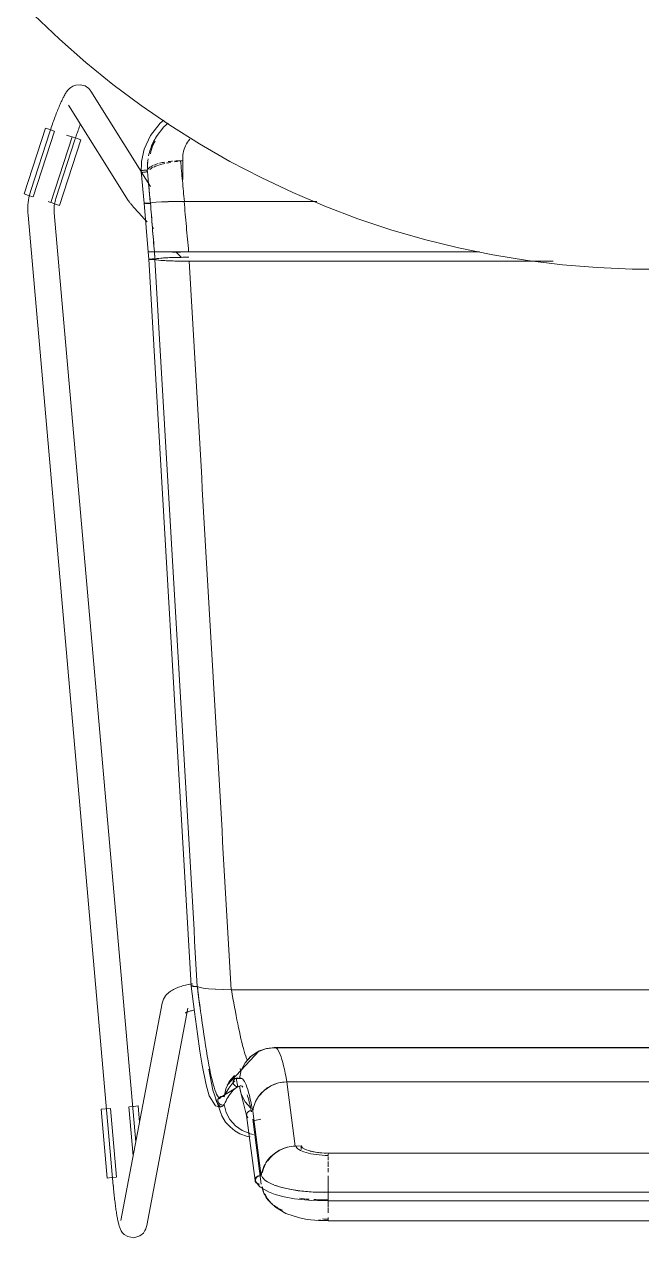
# Model space of a CAD drawing. Header units: millimetres. Extents: x 79795 to 317870, y -36033 to 97293.
# Drawn here: x 159530 to 159812, y 16590 to 17144 of the extents above; entities that cross this region are included whole.
import ezdxf

# ---------------------------------------------------------------- set-up
doc = ezdxf.new("R2010")
doc.units = ezdxf.units.MM
doc.header["$MEASUREMENT"] = 0
doc.layers.add('I-FURN', color=8, linetype='CONTINUOUS', lineweight=9)

msp = doc.modelspace()

# ---------------------------------------------------------------- linework, layer by layer
at = {"layer": 'I-FURN'}
for p, q in [((159534.98, 17148.27), (159546.56, 17137.23)), ((159546.56, 17137.23), (159558.57, 17126.66)), ((159558.57, 17126.66), (159570.99, 17116.58)), ((159549.95, 17113.42), (159549.68, 17113.03)), ((159550.27, 17113.82), (159549.95, 17113.42)), ((159550.64, 17114.24), (159550.27, 17113.82)), ((159551.1, 17114.71), (159550.64, 17114.24)), ((159551.73, 17115.23), (159551.1, 17114.71)), ((159552.64, 17115.8), (159551.73, 17115.23)), ((159554.02, 17116.32), (159552.64, 17115.8)), ((159556, 17116.49), (159554.02, 17116.32)), ((159558.22, 17115.9), (159556, 17116.49)), ((159559.96, 17114.68), (159558.22, 17115.9)), ((159559.96, 17114.68), (159560.85, 17113.56)), ((159583.88, 17076.79), (159560.85, 17113.56)), ((159570.99, 17116.58), (159583.81, 17107)), ((159547.09, 17108.11), (159546.85, 17107.57)), ((159547.33, 17108.64), (159547.09, 17108.11)), ((159547.56, 17109.15), (159547.33, 17108.64)), ((159547.79, 17109.64), (159547.56, 17109.15)), ((159548.03, 17110.11), (159547.79, 17109.64)), ((159548.25, 17110.57), (159548.03, 17110.11)), ((159548.48, 17111.01), (159548.25, 17110.57)), ((159548.71, 17111.44), (159548.48, 17111.01)), ((159548.94, 17111.85), (159548.71, 17111.44)), ((159549.18, 17112.25), (159548.94, 17111.85)), ((159549.42, 17112.64), (159549.18, 17112.25)), ((159549.68, 17113.03), (159549.42, 17112.64)), ((159544.85, 17102.64), (159544.6, 17101.96)), ((159545.11, 17103.3), (159544.85, 17102.64)), ((159545.36, 17103.96), (159545.11, 17103.3)), ((159545.61, 17104.6), (159545.36, 17103.96)), ((159545.86, 17105.22), (159545.61, 17104.6)), ((159546.11, 17105.83), (159545.86, 17105.22)), ((159546.36, 17106.43), (159546.11, 17105.83)), ((159546.61, 17107.01), (159546.36, 17106.43)), ((159546.85, 17107.57), (159546.61, 17107.01)), ((159550.68, 17107.19), (159577.99, 17063.6)), ((159583.81, 17107), (159597, 17097.95)), ((159530.48, 17066.58), (159540.17, 17096.59)), ((159540.17, 17096.59), (159542.12, 17095.96)), ((159542.83, 17096.97), (159542.58, 17096.23)), ((159543.08, 17097.7), (159542.83, 17096.97)), ((159543.33, 17098.43), (159543.08, 17097.7)), ((159543.58, 17099.15), (159543.33, 17098.43)), ((159543.84, 17099.86), (159543.58, 17099.15)), ((159544.09, 17100.57), (159543.84, 17099.86)), ((159544.34, 17101.27), (159544.09, 17100.57)), ((159544.6, 17101.96), (159544.34, 17101.27)), ((159555.58, 17097.04), (159555.34, 17096.4)), ((159555.81, 17097.68), (159555.58, 17097.04)), ((159556.04, 17098.3), (159555.81, 17097.68)), ((159592.47, 17098.89), (159588.14, 17093.36)), ((159594.21, 17097.22), (159590.71, 17092.65)), ((159594.22, 17100.28), (159592.47, 17098.89)), ((159596.24, 17098.92), (159594.21, 17097.22)), ((159597, 17097.95), (159610.54, 17089.43)), ((159542.19, 17095.03), (159533.48, 17068.22)), ((159534.52, 17065.28), (159544.21, 17095.28)), ((159542.12, 17095.96), (159544.09, 17095.32)), ((159542.34, 17095.49), (159542.19, 17095.03)), ((159542.58, 17096.23), (159542.34, 17095.49)), ((159552.28, 17092.68), (159542.59, 17062.67)), ((159544.89, 17064.51), (159553.6, 17091.32)), ((159546.63, 17061.37), (159556.32, 17091.37)), ((159552.18, 17092.71), (159549.7, 17093.51)), ((159552.4, 17092.64), (159554.37, 17092)), ((159553.71, 17091.65), (159553.6, 17091.32)), ((159553.94, 17092.35), (159553.71, 17091.65)), ((159554.17, 17093.03), (159553.94, 17092.35)), ((159554.4, 17093.72), (159554.17, 17093.03)), ((159554.37, 17092), (159556.32, 17091.37)), ((159554.63, 17094.4), (159554.4, 17093.72)), ((159554.87, 17095.07), (159554.63, 17094.4)), ((159555.1, 17095.74), (159554.87, 17095.07)), ((159555.34, 17096.4), (159555.1, 17095.74)), ((159588.14, 17093.36), (159585.24, 17087.04)), ((159590.71, 17092.65), (159588.8, 17088.96)), ((159585.24, 17087.04), (159584.02, 17081.39)), ((159610.54, 17089.43), (159624.41, 17081.46)), ((159584.02, 17081.39), (159583.93, 17075.93)), ((159601.89, 17081.72), (159602.93, 17081.72)), ((159602.88, 17082.96), (159602.88, 17073.21)), ((159624.41, 17081.46), (159638.59, 17074.05)), ((159585.23, 17062.33), (159583.81, 17076.83)), ((159588.15, 17069.97), (159583.93, 17076.72)), ((159638.59, 17074.05), (159653.06, 17067.21)), ((159532.43, 17065.95), (159530.48, 17066.58)), ((159532.42, 17063.78), (159532.27, 17062.64)), ((159532.62, 17064.9), (159532.42, 17063.78)), ((159534.4, 17065.32), (159532.43, 17065.95)), ((159532.86, 17066.02), (159532.62, 17064.9)), ((159533.15, 17067.12), (159532.86, 17066.02)), ((159533.48, 17068.22), (159533.15, 17067.12)), ((159544.53, 17063.21), (159544.69, 17063.85)), ((159544.69, 17063.85), (159544.88, 17064.49)), ((159544.88, 17064.49), (159544.89, 17064.51)), ((159577.99, 17063.6), (159578.2, 17063.28)), ((159653.06, 17067.21), (159667.78, 17060.96)), ((159532.1, 17060.37), (159532.08, 17059.22)), ((159532.08, 17059.22), (159532.11, 17058.08)), ((159532.16, 17061.51), (159532.1, 17060.37)), ((159532.11, 17058.08), (159532.19, 17056.94)), ((159532.27, 17062.64), (159532.16, 17061.51)), ((159542.49, 17062.7), (159541.33, 17063.08)), ((159544.68, 17062), (159542.71, 17062.63)), ((159544.08, 17059.27), (159544.09, 17059.93)), ((159544.1, 17058.61), (159544.08, 17059.27)), ((159544.09, 17059.93), (159544.12, 17060.59)), ((159544.14, 17057.95), (159544.1, 17058.61)), ((159544.12, 17060.59), (159544.19, 17061.25)), ((159581.43, 16633.6), (159544.15, 17057.95)), ((159544.19, 17061.25), (159544.27, 17061.91)), ((159544.27, 17061.91), (159544.39, 17062.56)), ((159544.39, 17062.56), (159544.53, 17063.21)), ((159546.63, 17061.37), (159544.68, 17062)), ((159578.2, 17063.28), (159578.38, 17063.02)), ((159578.38, 17063.02), (159578.56, 17062.79)), ((159578.56, 17062.79), (159578.73, 17062.57)), ((159578.73, 17062.57), (159578.91, 17062.35)), ((159578.91, 17062.35), (159579.1, 17062.12)), ((159579.1, 17062.12), (159579.3, 17061.88)), ((159579.3, 17061.88), (159579.52, 17061.62)), ((159579.52, 17061.62), (159579.75, 17061.36)), ((159579.75, 17061.36), (159579.99, 17061.08)), ((159579.99, 17061.08), (159580.25, 17060.78)), ((159580.25, 17060.78), (159580.52, 17060.47)), ((159580.52, 17060.47), (159580.81, 17060.15)), ((159580.81, 17060.15), (159581.11, 17059.81)), ((159581.11, 17059.81), (159581.42, 17059.46)), ((159581.42, 17059.46), (159581.75, 17059.1)), ((159581.75, 17059.1), (159582.1, 17058.72)), ((159582.1, 17058.72), (159582.45, 17058.33)), ((159582.45, 17058.33), (159582.82, 17057.93)), ((159582.82, 17057.93), (159583.2, 17057.52)), ((159585.3, 17062.36), (159585.23, 17062.34)), ((159585.23, 17062.33), (159585.3, 17062.31)), ((159585.24, 17062.34), (159585.31, 17062.36)), ((159587.06, 17040.13), (159585.24, 17062.33)), ((159585.3, 17062.31), (159585.24, 17062.33)), ((159585.49, 17062.39), (159585.3, 17062.36)), ((159585.3, 17062.31), (159585.49, 17062.29)), ((159585.49, 17062.29), (159585.3, 17062.31)), ((159585.79, 17062.41), (159585.49, 17062.39)), ((159585.49, 17062.29), (159585.78, 17062.26)), ((159585.78, 17062.26), (159585.49, 17062.29)), ((159585.5, 17062.39), (159585.79, 17062.41)), ((159586.17, 17062.42), (159585.79, 17062.41)), ((159585.79, 17062.41), (159586.18, 17062.42)), ((159586.16, 17062.25), (159586.61, 17062.24)), ((159586.61, 17062.24), (159586.16, 17062.25)), ((159586.62, 17062.43), (159586.17, 17062.42)), ((159586.18, 17062.42), (159586.63, 17062.43)), ((159586.61, 17062.24), (159587.1, 17062.23)), ((159587.11, 17062.23), (159586.61, 17062.24)), ((159587.12, 17062.44), (159586.62, 17062.43)), ((159586.63, 17062.43), (159587.12, 17062.44)), ((159587.1, 17062.23), (159587.6, 17062.23)), ((159587.6, 17062.23), (159587.11, 17062.23)), ((159587.61, 17062.44), (159587.12, 17062.44)), ((159587.12, 17062.44), (159587.62, 17062.44)), ((159587.6, 17062.23), (159588.07, 17062.24)), ((159588.07, 17062.24), (159587.6, 17062.23)), ((159588.08, 17062.43), (159587.61, 17062.44)), ((159587.62, 17062.44), (159588.09, 17062.43)), ((159588.98, 17062.62), (159588.08, 17062.43)), ((159588.09, 17062.43), (159588.97, 17062.62)), ((159588.97, 17062.62), (159590.69, 17062.8)), ((159590.71, 17062.8), (159588.98, 17062.62)), ((159593.19, 17062.95), (159590.71, 17062.8)), ((159590.71, 17062.8), (159593.15, 17062.95)), ((159596.29, 17063.07), (159593.19, 17062.95)), ((159593.19, 17062.95), (159596.22, 17063.06)), ((159596.22, 17063.06), (159596.24, 17063.06)), ((159599.72, 17063.14), (159596.29, 17063.07)), ((159596.29, 17063.07), (159599.73, 17063.14)), ((159603.58, 17063.17), (159599.82, 17063.14)), ((159599.82, 17063.14), (159603.46, 17063.17)), ((159664.14, 17063.17), (159603.58, 17063.17)), ((159603.58, 17063.17), (159664.14, 17063.17)), ((159667.78, 17060.96), (159682.75, 17055.3)), ((159532.19, 17056.94), (159532.19, 17056.9)), ((159532.19, 17056.9), (159571.14, 16613.58)), ((159583.2, 17057.52), (159583.59, 17057.09)), ((159583.59, 17057.09), (159584, 17056.66)), ((159584, 17056.66), (159584.41, 17056.21)), ((159584.41, 17056.21), (159584.83, 17055.76)), ((159584.83, 17055.76), (159585.26, 17055.29)), ((159585.26, 17055.29), (159585.7, 17054.82)), ((159585.7, 17054.82), (159586.15, 17054.35)), ((159586.15, 17054.35), (159586.61, 17053.86)), ((159682.75, 17055.3), (159697.93, 17050.24)), ((159588.97, 17051.38), (159589.45, 17050.87)), ((159697.93, 17050.24), (159713.29, 17045.79)), ((159713.29, 17045.79), (159728.83, 17041.97)), ((159728.83, 17041.97), (159744.5, 17038.76)), ((159587.13, 17040.14), (159587.06, 17040.13)), ((159587.06, 17040.13), (159587.13, 17040.13)), ((159587.07, 17040.13), (159587.13, 17040.14)), ((159587.07, 17040.13), (159587.33, 17036.77)), ((159587.13, 17040.13), (159587.07, 17040.13)), ((159587.13, 17040.14), (159587.32, 17040.14)), ((159587.32, 17040.14), (159587.13, 17040.14)), ((159587.32, 17040.13), (159587.13, 17040.13)), ((159587.13, 17040.13), (159587.32, 17040.13)), ((159587.32, 17040.14), (159587.61, 17040.14)), ((159587.61, 17040.14), (159587.32, 17040.14)), ((159587.62, 17040.13), (159587.32, 17040.13)), ((159587.32, 17040.13), (159587.61, 17040.13)), ((159587.41, 17036.8), (159587.34, 17036.78)), ((159606.62, 16704.87), (159587.34, 17036.77)), ((159587.34, 17036.77), (159587.4, 17036.75)), ((159587.4, 17036.75), (159587.59, 17036.72)), ((159587.59, 17036.83), (159587.41, 17036.8)), ((159587.89, 17036.85), (159587.59, 17036.83)), ((159587.59, 17036.72), (159587.88, 17036.7)), ((159587.61, 17040.14), (159587.99, 17040.14)), ((159587.99, 17040.14), (159587.61, 17040.14)), ((159587.61, 17040.13), (159588, 17040.13)), ((159588, 17040.13), (159587.62, 17040.13)), ((159587.88, 17036.7), (159588.26, 17036.68)), ((159588.27, 17036.87), (159587.89, 17036.85)), ((159587.99, 17040.14), (159588.45, 17040.14)), ((159588.44, 17040.14), (159587.99, 17040.14)), ((159588.45, 17040.13), (159588, 17040.13)), ((159588, 17040.13), (159588.45, 17040.13)), ((159588.26, 17036.68), (159588.72, 17036.67)), ((159588.72, 17036.88), (159588.27, 17036.87)), ((159588.93, 17040.14), (159588.44, 17040.14)), ((159588.45, 17040.14), (159588.94, 17040.14)), ((159588.94, 17040.13), (159588.45, 17040.13)), ((159588.45, 17040.13), (159588.94, 17040.13)), ((159589.21, 17036.89), (159588.72, 17036.88)), ((159588.72, 17036.67), (159589.21, 17036.66)), ((159589.43, 17040.14), (159588.93, 17040.14)), ((159588.94, 17040.14), (159589.43, 17040.14)), ((159589.44, 17040.13), (159588.94, 17040.13)), ((159588.94, 17040.13), (159589.44, 17040.13)), ((159589.71, 17036.88), (159589.21, 17036.89)), ((159589.21, 17036.66), (159589.7, 17036.67)), ((159589.43, 17040.14), (159589.9, 17040.14)), ((159589.9, 17040.14), (159589.43, 17040.14)), ((159589.91, 17040.13), (159589.44, 17040.13)), ((159589.44, 17040.13), (159589.91, 17040.13)), ((159589.7, 17036.67), (159590.17, 17036.68)), ((159590.18, 17036.87), (159589.71, 17036.88)), ((159589.9, 17040.14), (159590.79, 17040.16)), ((159590.79, 17040.16), (159589.9, 17040.14)), ((159590.17, 17036.68), (159591.06, 17036.46)), ((159591.08, 17037.08), (159590.18, 17036.87)), ((159590.79, 17040.16), (159592.53, 17040.17)), ((159592.53, 17040.17), (159590.79, 17040.16)), ((159590.8, 17040.11), (159592.55, 17040.1)), ((159592.56, 17040.1), (159590.81, 17040.11)), ((159591.06, 17036.46), (159592.81, 17036.27)), ((159592.83, 17037.28), (159591.08, 17037.08)), ((159595.04, 17040.18), (159592.53, 17040.17)), ((159592.54, 17040.17), (159595.04, 17040.18)), ((159592.55, 17040.1), (159595.05, 17040.09)), ((159595.06, 17040.09), (159592.56, 17040.1)), ((159592.81, 17036.27), (159595.31, 17036.11)), ((159595.33, 17037.44), (159592.83, 17037.28)), ((159595.04, 17040.18), (159598.17, 17040.19)), ((159598.17, 17040.19), (159595.04, 17040.18)), ((159595.31, 17036.11), (159598.44, 17035.99)), ((159598.45, 17037.56), (159595.33, 17037.44)), ((159598.17, 17040.19), (159601.74, 17040.2)), ((159601.74, 17040.2), (159598.17, 17040.19)), ((159601.74, 17040.07), (159598.18, 17040.08)), ((159598.18, 17040.08), (159601.73, 17040.07)), ((159598.44, 17035.99), (159602.01, 17035.91)), ((159602, 17037.64), (159598.45, 17037.56)), ((159599.73, 17040.19), (159602.3, 17037.52)), ((159601.74, 17040.2), (159605.53, 17040.2)), ((159605.53, 17040.2), (159601.74, 17040.2)), ((159605.68, 17037.67), (159602, 17037.64)), ((159602.01, 17035.91), (159605.79, 17035.88)), ((159605.53, 17040.2), (159738.36, 17040.2)), ((159738.36, 17040.2), (159605.53, 17040.2)), ((159605.79, 17035.88), (159772.06, 17035.88)), ((159772.06, 17035.88), (159605.79, 17035.88)), ((159744.5, 17038.76), (159760.29, 17036.19)), ((159760.29, 17036.19), (159776.18, 17034.25)), ((159776.18, 17034.25), (159792.12, 17032.94)), ((159792.12, 17032.94), (159808.11, 17032.28)), ((159808.11, 17032.28), (159816.74, 17032.19)), ((159598.15, 16703.03), (159598.68, 16703.32)), ((159598.68, 16703.32), (159599.23, 16703.59)), ((159599.23, 16703.59), (159599.79, 16703.85)), ((159599.79, 16703.85), (159600.36, 16704.08)), ((159600.36, 16704.08), (159600.95, 16704.3)), ((159600.95, 16704.3), (159601.54, 16704.51)), ((159601.54, 16704.51), (159602.14, 16704.7)), ((159602.14, 16704.7), (159602.76, 16704.88)), ((159602.76, 16704.88), (159603.39, 16705.06)), ((159603.39, 16705.06), (159604.03, 16705.22)), ((159604.03, 16705.22), (159604.69, 16705.37)), ((159604.69, 16705.37), (159605.36, 16705.51)), ((159605.36, 16705.51), (159606.04, 16705.65)), ((159606.04, 16705.65), (159606.73, 16705.77)), ((159606.62, 16704.87), (159606.69, 16704.92)), ((159606.69, 16704.92), (159606.63, 16704.87)), ((159606.63, 16704.86), (159608.18, 16693.01)), ((159606.73, 16705.77), (159607.43, 16705.89)), ((159607.16, 16705.01), (159606.87, 16704.97)), ((159606.87, 16704.97), (159607.16, 16705.01)), ((159606.89, 16704.76), (159607.19, 16704.72)), ((159607.19, 16704.72), (159606.89, 16704.76)), ((159607.54, 16705.05), (159607.16, 16705.01)), ((159607.16, 16705.01), (159607.54, 16705.05)), ((159607.19, 16704.72), (159607.58, 16704.68)), ((159607.57, 16704.68), (159607.19, 16704.72)), ((159608.03, 16704.66), (159607.57, 16704.68)), ((159607.58, 16704.68), (159608.03, 16704.66)), ((159608.03, 16704.66), (159608.52, 16704.65)), ((159608.52, 16704.65), (159608.03, 16704.66)), ((159608.52, 16704.65), (159609.02, 16704.66)), ((159609.02, 16704.66), (159608.52, 16704.65)), ((159609.02, 16704.66), (159609.49, 16704.68)), ((159609.49, 16704.68), (159609.02, 16704.66)), ((159609.49, 16704.68), (159610.39, 16704.28)), ((159610.39, 16704.28), (159609.49, 16704.68)), ((159610.39, 16704.28), (159612.14, 16703.91)), ((159612.13, 16703.91), (159610.39, 16704.28)), ((159612.14, 16703.91), (159614.64, 16703.6)), ((159614.6, 16703.6), (159612.14, 16703.91)), ((159617.69, 16703.36), (159614.63, 16703.6)), ((159614.64, 16703.6), (159617.74, 16703.36)), ((159617.74, 16703.36), (159621.27, 16703.21)), ((159621.21, 16703.21), (159617.74, 16703.36)), ((159621.27, 16703.21), (159625.04, 16703.15)), ((159624.96, 16703.15), (159621.27, 16703.21)), ((159625.04, 16703.15), (160008.44, 16703.15)), ((160007.34, 16703.15), (159625.04, 16703.15)), ((159593.43, 16697.02), (159593.69, 16698.01)), ((159593.69, 16698.01), (159594.06, 16698.9)), ((159594.06, 16698.9), (159594.49, 16699.69)), ((159594.49, 16699.69), (159594.98, 16700.38)), ((159594.98, 16700.38), (159595.49, 16700.98)), ((159595.49, 16700.98), (159596.01, 16701.49)), ((159596.01, 16701.49), (159596.54, 16701.95)), ((159596.54, 16701.95), (159597.07, 16702.35)), ((159597.07, 16702.35), (159597.61, 16702.71)), ((159597.61, 16702.71), (159598.15, 16703.03)), ((159593.43, 16697.02), (159574.62, 16597.73)), ((159586.41, 16595.49), (159605.22, 16694.79)), ((159604, 16692.56), (159604.03, 16692.57)), ((159604.03, 16692.57), (159604.1, 16692.61)), ((159604.1, 16692.61), (159604.19, 16692.66)), ((159604.19, 16692.66), (159604.34, 16692.74)), ((159604.34, 16692.74), (159604.54, 16692.82)), ((159604.54, 16692.82), (159604.77, 16692.92)), ((159604.77, 16692.92), (159605.04, 16693.02)), ((159605.04, 16693.02), (159605.34, 16693.13)), ((159605.34, 16693.13), (159605.68, 16693.23)), ((159605.68, 16693.23), (159606.04, 16693.34)), ((159606.04, 16693.34), (159606.44, 16693.45)), ((159606.44, 16693.45), (159606.86, 16693.56)), ((159606.86, 16693.56), (159607.3, 16693.66)), ((159607.3, 16693.66), (159607.77, 16693.76)), ((159607.77, 16693.76), (159608.27, 16693.86)), ((159608.18, 16693.01), (159609.54, 16683.08)), ((159609.54, 16683.08), (159610.72, 16675.06)), ((159636.67, 16674.63), (159641.14, 16676.36)), ((159636.99, 16674.8), (159640.56, 16676.17)), ((159640.56, 16676.17), (159636.99, 16674.81)), ((159637.77, 16675.23), (159639.7, 16675.93)), ((159644.35, 16676.65), (159640.56, 16676.17)), ((159640.56, 16676.17), (159644.35, 16676.64)), ((159641.14, 16676.36), (159644.89, 16676.8)), ((159644.35, 16676.65), (159989.13, 16676.65)), ((159989.13, 16676.65), (159644.35, 16676.65)), ((159683.8, 16676.8), (159644.89, 16676.8)), ((159988.6, 16676.8), (159683.8, 16676.8)), ((159610.72, 16675.06), (159611.75, 16668.74)), ((159623.17, 16659.53), (159637.77, 16675.23)), ((159633.85, 16672.64), (159631.34, 16669.76)), ((159631.35, 16669.76), (159633.86, 16672.63)), ((159636.99, 16674.81), (159633.85, 16672.64)), ((159633.86, 16672.63), (159636.99, 16674.8)), ((159611.75, 16668.74), (159613.56, 16659.73)), ((159614.73, 16666.95), (159616.64, 16657.29)), ((159629.59, 16666.37), (159628.7, 16662.66)), ((159631.34, 16669.76), (159629.59, 16666.37)), ((159629.6, 16666.37), (159631.35, 16669.76)), ((159613.56, 16659.73), (159614.96, 16654.73)), ((159619.06, 16653.34), (159628.45, 16659.05)), ((159624.11, 16661.2), (159622.47, 16657.88)), ((159622.48, 16657.88), (159624.12, 16661.2)), ((159626.52, 16664.04), (159624.11, 16661.2)), ((159624.12, 16661.2), (159626.52, 16664.04)), ((159625.86, 16660.9), (159625.93, 16661.39)), ((159625.92, 16661.39), (159625.86, 16660.9)), ((159625.93, 16660.41), (159625.86, 16660.9)), ((159625.86, 16660.9), (159625.92, 16660.41)), ((159626.11, 16661.85), (159625.92, 16661.39)), ((159625.92, 16660.41), (159626.11, 16659.95)), ((159625.93, 16661.39), (159626.12, 16661.85)), ((159626.12, 16659.95), (159625.93, 16660.41)), ((159626.41, 16662.26), (159626.11, 16661.85)), ((159626.11, 16659.95), (159626.41, 16659.55)), ((159626.12, 16661.85), (159626.41, 16662.26)), ((159626.41, 16659.55), (159626.12, 16659.95)), ((159626.41, 16662.26), (159626.79, 16662.57)), ((159626.79, 16662.57), (159626.41, 16662.26)), ((159626.79, 16659.23), (159626.41, 16659.55)), ((159626.41, 16659.55), (159626.79, 16659.23)), ((159626.79, 16662.57), (159627.24, 16662.77)), ((159627.24, 16662.77), (159626.79, 16662.57)), ((159627.24, 16659.03), (159626.79, 16659.23)), ((159626.79, 16659.23), (159627.24, 16659.03)), ((159626.89, 16662.62), (159629.77, 16662.67)), ((159627.18, 16662.76), (159628.02, 16658.87)), ((159627.73, 16662.86), (159627.24, 16662.77)), ((159627.24, 16662.77), (159627.73, 16662.85)), ((159627.73, 16658.95), (159627.24, 16659.03)), ((159627.24, 16659.03), (159627.73, 16658.95)), ((159628.23, 16662.82), (159627.73, 16662.86)), ((159627.73, 16662.85), (159628.23, 16662.81)), ((159628.23, 16658.99), (159627.73, 16658.95)), ((159627.73, 16658.95), (159628.23, 16658.99)), ((159628.7, 16662.66), (159628.23, 16662.82)), ((159628.23, 16662.81), (159628.7, 16662.65)), ((159628.7, 16659.15), (159628.23, 16658.99)), ((159628.23, 16658.99), (159628.7, 16659.15)), ((159628.7, 16659.15), (159629.59, 16655.43)), ((159629.06, 16657.3), (159628.73, 16659.17)), ((159643.07, 16659.25), (159639.96, 16657.18)), ((159646.62, 16660.57), (159643.07, 16659.25)), ((159650.39, 16661.05), (159646.62, 16660.57)), ((159654.25, 16631.77), (159650.39, 16661.05)), ((159650.39, 16661.05), (159983.1, 16661.05)), ((159983.1, 16661.05), (159650.39, 16661.05)), ((159614.96, 16654.73), (159617.73, 16650.09)), ((159616.64, 16657.29), (159620.63, 16645.57)), ((159619.11, 16653.43), (159618.92, 16652.97)), ((159618.93, 16652.97), (159619.11, 16653.43)), ((159619.11, 16653.43), (159619.4, 16653.83)), ((159619.39, 16653.83), (159619.11, 16653.43)), ((159619.77, 16654.15), (159619.39, 16653.83)), ((159619.4, 16653.83), (159619.78, 16654.15)), ((159620.22, 16654.36), (159619.77, 16654.15)), ((159619.78, 16654.15), (159620.23, 16654.35)), ((159620.71, 16654.45), (159620.22, 16654.36)), ((159620.23, 16654.35), (159620.72, 16654.44)), ((159621.21, 16654.42), (159620.71, 16654.45)), ((159620.72, 16654.44), (159621.21, 16654.42)), ((159621.21, 16654.42), (159621.69, 16654.26)), ((159621.69, 16654.27), (159621.21, 16654.42)), ((159621.69, 16654.26), (159622.48, 16657.88)), ((159622.47, 16657.88), (159621.69, 16654.27)), ((159632.02, 16645.69), (159629.06, 16657.3)), ((159629.59, 16655.43), (159631.34, 16652.04)), ((159639.96, 16657.18), (159637.47, 16654.44)), ((159565.57, 16648.6), (159567.61, 16648.77)), ((159568.33, 16617.18), (159565.57, 16648.6)), ((159567.61, 16648.77), (159569.67, 16648.96)), ((159572.56, 16617.56), (159569.8, 16648.97)), ((159578.25, 16649.71), (159580.22, 16627.23)), ((159578.37, 16649.72), (159580.43, 16649.9)), ((159580.43, 16649.9), (159582.48, 16650.08)), ((159583.13, 16642.68), (159582.48, 16650.08)), ((159617.73, 16650.09), (159619.92, 16649.56)), ((159618.92, 16652.97), (159618.86, 16652.48)), ((159618.86, 16652.48), (159618.94, 16652)), ((159618.87, 16652.48), (159618.93, 16652.97)), ((159618.94, 16652), (159618.87, 16652.48)), ((159619.14, 16651.54), (159618.94, 16652)), ((159618.94, 16652), (159619.13, 16651.54)), ((159619.13, 16651.54), (159619.43, 16651.15)), ((159619.44, 16651.15), (159619.14, 16651.54)), ((159619.43, 16651.15), (159619.82, 16650.84)), ((159619.82, 16650.84), (159619.44, 16651.15)), ((159620.28, 16650.65), (159619.82, 16650.84)), ((159619.82, 16650.84), (159620.28, 16650.65)), ((159619.92, 16649.56), (159620.83, 16649.86)), ((159620.77, 16650.57), (159620.28, 16650.65)), ((159620.28, 16650.65), (159620.77, 16650.57)), ((159621.74, 16650.78), (159621.27, 16650.62)), ((159621.27, 16650.61), (159621.74, 16650.78)), ((159621.74, 16650.78), (159622.64, 16647.15)), ((159631.34, 16652.04), (159633.85, 16649.17)), ((159633.38, 16647.79), (159632.93, 16647.59)), ((159633.87, 16647.86), (159633.38, 16647.79)), ((159634.37, 16647.83), (159633.87, 16647.86)), ((159620.63, 16645.57), (159622.44, 16642.75)), ((159622.44, 16642.75), (159624.43, 16640.51)), ((159622.64, 16647.15), (159624.38, 16643.83)), ((159624.38, 16643.83), (159626.86, 16641)), ((159626.87, 16641), (159624.39, 16643.83)), ((159632.06, 16646.47), (159631.99, 16646)), ((159631.99, 16646), (159632.06, 16645.53)), ((159635.86, 16615.99), (159632.01, 16645.77)), ((159632.25, 16646.91), (159632.06, 16646.47)), ((159632.06, 16645.53), (159632.25, 16645.09)), ((159632.55, 16647.29), (159632.25, 16646.91)), ((159632.25, 16645.09), (159632.54, 16644.7)), ((159632.93, 16647.59), (159632.55, 16647.29)), ((159634.84, 16647.67), (159638.68, 16617.97)), ((159638.7, 16614.43), (159634.86, 16644.12)), ((159634.98, 16643.34), (159638.47, 16644.03)), ((159624.43, 16640.51), (159626.6, 16638.73)), ((159626.6, 16638.73), (159628.87, 16637.39)), ((159626.86, 16641), (159629.95, 16638.83)), ((159628.87, 16637.39), (159632.47, 16636.09)), ((159629.95, 16638.83), (159633.46, 16637.43)), ((159635.21, 16637.06), (159633.61, 16637.4)), ((159633.61, 16637.39), (159635.2, 16637.06)), ((159632.47, 16636.09), (159633.61, 16635.94)), ((159656.96, 16631.84), (159654.25, 16631.77)), ((159656.96, 16631.84), (159656.96, 16630.17)), ((159657.6, 16630.98), (159656.96, 16631.84)), ((159658.95, 16630.19), (159657.6, 16630.98)), ((159660.94, 16629.52), (159658.95, 16630.19)), ((159663.43, 16629.01), (159660.94, 16629.52)), ((159666.28, 16628.69), (159663.43, 16629.01)), ((159669.32, 16628.58), (159666.28, 16628.69)), ((159964.17, 16628.58), (159669.32, 16628.58)), ((159669.32, 16628.52), (159964.17, 16628.52)), ((159669.32, 16625.26), (159669.32, 16626.99)), ((159637.93, 16620.4), (159638.25, 16617.96)), ((159669.32, 16622.21), (159669.32, 16624.67)), ((159669.32, 16619.84), (159669.32, 16621.68)), ((159570.37, 16617.36), (159568.33, 16617.18)), ((159572.43, 16617.55), (159570.37, 16617.36)), ((159636.22, 16615.49), (159638.11, 16613.11)), ((159669.32, 16614.66), (159669.32, 16618.21)), ((159669.32, 16614.46), (159669.32, 16610.65)), ((159669.32, 16610.65), (159669.32, 16614.46)), ((159571.15, 16613.42), (159571.14, 16613.58)), ((159571.22, 16612.67), (159571.15, 16613.42)), ((159571.29, 16611.92), (159571.22, 16612.67)), ((159571.36, 16611.17), (159571.29, 16611.92)), ((159571.44, 16610.43), (159571.36, 16611.17)), ((159571.51, 16609.69), (159571.44, 16610.43)), ((159571.59, 16608.95), (159571.51, 16609.69)), ((159571.67, 16608.23), (159571.59, 16608.95)), ((159638.11, 16613.11), (159641.94, 16610.8)), ((159640.25, 16610), (159641.58, 16607.73)), ((159641.94, 16610.8), (159645.11, 16609.61)), ((159644.65, 16613.95), (159648.08, 16612.85)), ((159645.11, 16609.61), (159649.15, 16608.53)), ((159648.08, 16612.85), (159652.52, 16611.88)), ((159652.52, 16611.88), (159656.53, 16611.29)), ((159656.53, 16611.29), (159663.09, 16610.76)), ((159663.09, 16610.76), (159669.32, 16610.68)), ((159964.17, 16610.68), (159669.32, 16610.68)), ((159669.32, 16610.57), (159669.32, 16610.34)), ((159669.32, 16606.72), (159669.32, 16610.57)), ((159669.32, 16610.34), (159669.32, 16610.01)), ((159669.32, 16610.01), (159669.32, 16609.6)), ((159669.32, 16609.6), (159669.32, 16609.12)), ((159669.32, 16609.12), (159669.32, 16608.62)), ((159571.75, 16607.51), (159571.67, 16608.23)), ((159571.84, 16606.8), (159571.75, 16607.51)), ((159571.92, 16606.1), (159571.84, 16606.8)), ((159572.01, 16605.41), (159571.92, 16606.1)), ((159572.09, 16604.74), (159572.01, 16605.41)), ((159572.18, 16604.07), (159572.09, 16604.74)), ((159572.27, 16603.42), (159572.18, 16604.07)), ((159572.36, 16602.79), (159572.27, 16603.42)), ((159641.58, 16607.73), (159643.25, 16605.66)), ((159643.25, 16605.66), (159645.23, 16603.82)), ((159645.23, 16603.82), (159649.94, 16600.95)), ((159649.15, 16608.53), (159653.87, 16607.66)), ((159653.87, 16607.66), (159661.76, 16606.87)), ((159661.76, 16606.87), (159669.32, 16606.72)), ((159669.32, 16608.62), (159669.32, 16608.13)), ((159669.32, 16608.13), (159669.32, 16607.68)), ((159669.32, 16607.68), (159669.32, 16607.29)), ((159669.32, 16607.29), (159669.32, 16606.98)), ((159669.32, 16606.98), (159669.32, 16606.79)), ((159669.32, 16606.96), (159669.32, 16603.94)), ((159669.32, 16603.95), (159669.32, 16606.96)), ((159669.32, 16606.79), (159669.32, 16606.72)), ((159669.32, 16606.72), (159964.17, 16606.72)), ((159669.32, 16601.2), (159669.32, 16603.78)), ((159572.45, 16602.17), (159572.36, 16602.79)), ((159572.54, 16601.57), (159572.45, 16602.17)), ((159572.63, 16600.98), (159572.54, 16601.57)), ((159572.73, 16600.41), (159572.63, 16600.98)), ((159572.82, 16599.86), (159572.73, 16600.41)), ((159572.91, 16599.33), (159572.82, 16599.86)), ((159573.01, 16598.82), (159572.91, 16599.33)), ((159573.1, 16598.32), (159573.01, 16598.82)), ((159573.2, 16597.84), (159573.1, 16598.32)), ((159573.29, 16597.38), (159573.2, 16597.84)), ((159649.94, 16600.95), (159656.09, 16598.93)), ((159656.09, 16598.93), (159659.59, 16598.28)), ((159659.59, 16598.28), (159664.8, 16597.76)), ((159669.32, 16597.7), (159669.32, 16599.17)), ((159669.32, 16597.85), (159669.32, 16597.68)), ((159573.39, 16596.94), (159573.29, 16597.38)), ((159573.49, 16596.51), (159573.39, 16596.94)), ((159573.6, 16596.1), (159573.49, 16596.51)), ((159573.7, 16595.7), (159573.6, 16596.1)), ((159573.82, 16595.3), (159573.7, 16595.7)), ((159573.94, 16594.91), (159573.82, 16595.3)), ((159574.09, 16594.5), (159573.94, 16594.91)), ((159574.25, 16594.07), (159574.09, 16594.5)), ((159574.47, 16593.6), (159574.25, 16594.07)), ((159574.77, 16593.04), (159574.47, 16593.6)), ((159575.25, 16592.33), (159574.77, 16593.04)), ((159576.11, 16591.43), (159575.25, 16592.33)), ((159584.85, 16592.06), (159585.6, 16593.14)), ((159585.6, 16593.14), (159585.97, 16593.94)), ((159585.97, 16593.94), (159586.19, 16594.56)), ((159586.19, 16594.56), (159586.32, 16595.08)), ((159586.32, 16595.08), (159586.41, 16595.49)), ((159664.8, 16597.76), (159669.32, 16597.68)), ((159669.32, 16597.68), (159964.17, 16597.68)), ((159577.76, 16590.39), (159576.11, 16591.43)), ((159580.52, 16589.9), (159577.76, 16590.39)), ((159583.27, 16590.74), (159580.52, 16589.9)), ((159583.27, 16590.74), (159584.85, 16592.06))]:
    msp.add_line(p, q, dxfattribs=at)
for centre, major_axis, ratio, start_param, end_param in [((159650.52, 16645.98), (15.78, 0), 0.955139, 1.579038, 2.545717), ((159650.52, 16645.98), (15.78, 0), 0.955139, 2.545839, 2.787386), ((159633.96, 16646), (1.96, 0), 0.955139, 1.359855, 3.903556), ((159650.52, 16645.98), (15.78, 0), 0.955139, 2.787556, 3.029056), ((159669.32, 16613.43), (0, 15.75), 0.000004, 0.290246, 0.472486), ((159669.32, 16601.96), (12.4, 0), 0.287441, 4.492176, 4.712389)]:
    msp.add_ellipse(centre, major_axis=major_axis, ratio=ratio, start_param=start_param, end_param=end_param, dxfattribs=at)
for points, knots in [([(159587.23, 17083.96), (159587.67, 17086.07), (159588.68, 17089.15), (159590.31, 17091.92), (159590.9, 17092.79)], [0.1763318, 0.1763318, 0.1763318, 0.1763318, 0.3333333, 0.408557, 0.408557, 0.408557, 0.408557]), ([(159602.93, 17081.72), (159602.72, 17084.1), (159603.35, 17087.71), (159605.28, 17090.7), (159606.04, 17091.61)], [0, 0, 0, 0, 0.3333333, 0.5, 0.5, 0.5, 0.5]), ([(159590.18, 17090.72), (159589.84, 17090.14), (159588.82, 17088.28), (159588.32, 17086.3), (159588.09, 17084.93)], [0.6175454, 0.6175454, 0.6175454, 0.6175454, 0.6666667, 0.7702374, 0.7702374, 0.7702374, 0.7702374]), ([(159583.86, 17076.98), (159583.88, 17077), (159583.92, 17077.05), (159584.03, 17077.12), (159584.22, 17077.22), (159584.54, 17077.32), (159584.94, 17077.4), (159585.29, 17077.43), (159585.67, 17077.45), (159586.11, 17077.44), (159586.47, 17077.41), (159586.65, 17077.38)], [0.5555556, 0.5555556, 0.5555556, 0.5555556, 0.5833333, 0.6180556, 0.6527778, 0.7222222, 0.7916667, 0.8263889, 0.8611111, 0.9305556, 1, 1, 1, 1]), ([(159586.75, 17076.65), (159586.53, 17076.66), (159586.04, 17076.65), (159585.29, 17076.57), (159584.62, 17076.42), (159584.19, 17076.24), (159584.04, 17076.12), (159584, 17076.08)], [-1, -1, -1, -1, -0.90625, -0.8125, -0.71875, -0.625, -0.5625, -0.5625, -0.5625, -0.5625]), ([(159588.58, 17056.13), (159588.72, 17054.49), (159589.16, 17049.15), (159589.6, 17043.82), (159589.91, 17040.13)], [0.2766114, 0.2766114, 0.2766114, 0.2766114, 0.5, 1, 1, 1, 1]), ([(159587.33, 17036.78), (159587.33, 17036.79), (159587.47, 17036.82), (159587.87, 17036.85), (159588.26, 17036.87), (159588.71, 17036.88), (159589.21, 17036.89), (159589.71, 17036.89), (159590.03, 17036.88), (159590.18, 17036.87)], [-0.5, -0.5, -0.5, -0.5, -0.375, -0.3125, -0.25, -0.1875, -0.125, -0.0625, 0, 0, 0, 0]), ([(159590.17, 17036.68), (159589.95, 17036.67), (159589.46, 17036.66), (159588.82, 17036.67), (159588.36, 17036.68), (159587.95, 17036.69), (159587.5, 17036.72), (159587.33, 17036.76), (159587.33, 17036.77)], [-1, -1, -1, -1, -0.90625, -0.8125, -0.765625, -0.71875, -0.625, -0.501507, -0.501507, -0.501507, -0.501507]), ([(159605.79, 17035.88), (159604.52, 17035.88), (159601.97, 17035.9), (159598.36, 17035.98), (159595.2, 17036.1), (159591.84, 17036.32), (159590.45, 17036.53), (159590.17, 17036.68)], [-1, -1, -1, -1, -0.833333, -0.666667, -0.5, -0.333333, 0, 0, 0, 0]), ([(159590.18, 17036.87), (159590.47, 17037.02), (159591.86, 17037.23), (159595.21, 17037.45), (159598.37, 17037.57), (159601.93, 17037.65), (159604.44, 17037.67), (159605.68, 17037.67)], [-1, -1, -1, -1, -0.6666667, -0.5, -0.3333333, -0.1666667, -0.003964, -0.003964, -0.003964, -0.003964]), ([(159619.86, 16653.38), (159619.45, 16653.58), (159618.03, 16655.18), (159615.59, 16663.48), (159612.54, 16681.91), (159610.51, 16697.13), (159609.49, 16704.68)], [0.1500589, 0.1500589, 0.1500589, 0.1500589, 0.25, 0.5, 0.75, 1, 1, 1, 1]), ([(159632.34, 16670.88), (159631.85, 16672.02), (159630.39, 16676.27), (159627.96, 16686.98), (159626.02, 16697.76), (159625.04, 16703.15)], [0.375, 0.375, 0.375, 0.375, 0.5, 0.75, 1, 1, 1, 1]), ([(159650.39, 16661.05), (159649.38, 16666.77), (159647.55, 16674.42), (159645.72, 16676.8), (159644.89, 16676.8)], [0, 0, 0, 0, 0.5, 0.9107153, 0.9107153, 0.9107153, 0.9107153]), ([(159626.57, 16661.4), (159626.11, 16661), (159624.48, 16659.33), (159622.86, 16656.67), (159621.69, 16654.26)], [0.3036932, 0.3036932, 0.3036932, 0.3036932, 0.5, 1, 1, 1, 1]), ([(159628.02, 16658.87), (159627.09, 16658.4), (159624.99, 16656.61), (159622.9, 16653.18), (159621.74, 16650.78)], [0.0974617, 0.0974617, 0.0974617, 0.0974617, 0.5, 1, 1, 1, 1]), ([(159621.74, 16650.78), (159620.72, 16649.22), (159619.46, 16649.45), (159618.2, 16652.36), (159617.97, 16652.99)], [0, 0, 0, 0, 0.25, 0.3070827, 0.3070827, 0.3070827, 0.3070827]), ([(159641.52, 16624.85), (159642.95, 16626.9), (159645.89, 16629.41), (159649.47, 16630.97), (159650.71, 16631.22)], [-0.6666667, -0.6666667, -0.6666667, -0.6666667, -0.3333333, -0.1666667, -0.1666667, -0.1666667, -0.1666667]), ([(159637.83, 16618.15), (159637.69, 16618.15), (159637.46, 16618.12), (159637.17, 16618.03), (159636.9, 16617.93), (159636.59, 16617.73), (159636.27, 16617.42), (159636.03, 16617.05), (159635.9, 16616.69), (159635.85, 16616.38), (159635.85, 16616.11), (159635.88, 16615.85), (159635.95, 16615.6), (159636.07, 16615.35), (159636.26, 16615.05), (159636.58, 16614.74), (159636.98, 16614.52), (159637.33, 16614.43), (159637.6, 16614.39), (159637.76, 16614.38), (159637.83, 16614.38)], [0.1111111, 0.1111111, 0.1111111, 0.1111111, 0.1666667, 0.1944444, 0.2222222, 0.2777778, 0.3333333, 0.3888889, 0.4444444, 0.4791667, 0.5138889, 0.5486111, 0.5833333, 0.6180556, 0.6527778, 0.7222222, 0.7916667, 0.8263889, 0.8611111, 0.8888889, 0.8888889, 0.8888889, 0.8888889]), ([(159637.92, 16614.4), (159637.76, 16614.41), (159637.47, 16614.45), (159637.08, 16614.59), (159636.67, 16614.85), (159636.21, 16615.37), (159635.96, 16616.23), (159636.19, 16617.02), (159636.59, 16617.55), (159636.97, 16617.87), (159637.27, 16618.01), (159637.43, 16618.06)], [-0.875, -0.875, -0.875, -0.875, -0.8125, -0.765625, -0.71875, -0.625, -0.5, -0.375, -0.3125, -0.25, -0.1875, -0.1875, -0.1875, -0.1875]), ([(159638.91, 16613.22), (159639.07, 16612.49), (159639.64, 16610.61), (159641.18, 16607.78), (159642.86, 16605.95), (159643.81, 16605.17)], [0.0634811, 0.0634811, 0.0634811, 0.0634811, 0.1666667, 0.3333333, 0.5, 0.5, 0.5, 0.5]), ([(159669.32, 16610.65), (159666.97, 16610.61), (159662.32, 16610.68), (159655.47, 16611.31), (159649.36, 16612.4), (159646.14, 16613.41), (159644.65, 16613.95)], [0.0000052, 0.0000052, 0.0000052, 0.0000052, 0.1666667, 0.3333333, 0.5, 0.6602535, 0.6602535, 0.6602535, 0.6602535]), ([(159644.61, 16604.55), (159645.34, 16604.02), (159646.59, 16603.3), (159647.92, 16602.67), (159648.44, 16602.47)], [0.5455526, 0.5455526, 0.5455526, 0.5455526, 0.6666667, 0.739481, 0.739481, 0.739481, 0.739481])]:
    msp.add_open_spline(points, degree=3, knots=knots, dxfattribs=at)
for points in [[(159586.68, 17078.92), (159586.7, 17080.18), (159586.79, 17081.44), (159586.98, 17082.68)], [(159586.88, 17080.89), (159586.77, 17080.01), (159586.75, 17079.11), (159586.75, 17078.21)], [(159589.65, 17079.75), (159590.24, 17080), (159590.9, 17080.23), (159591.63, 17080.44)], [(159594.7, 17080.5), (159593.78, 17080.29), (159592.83, 17080.06), (159591.98, 17079.81)], [(159592.3, 17080.62), (159593.04, 17080.81), (159593.85, 17080.96), (159594.68, 17081.12)], [(159597.36, 17081.04), (159596.68, 17080.92), (159596.02, 17080.79), (159595.36, 17080.65)], [(159596.2, 17081.34), (159596.84, 17081.42), (159597.49, 17081.5), (159598.17, 17081.55)], [(159600.47, 17081.48), (159599.99, 17081.43), (159599.52, 17081.37), (159599.06, 17081.3)], [(159599.1, 17081.62), (159600.01, 17081.68), (159600.94, 17081.71), (159601.89, 17081.72)], [(159603.58, 17063.17), (159603.28, 17066.3), (159602.69, 17072.55), (159602.14, 17078.69), (159601.89, 17081.72)], [(159602.93, 17081.72), (159602.89, 17082.22), (159602.87, 17082.73), (159602.88, 17083.24)], [(159586.65, 17077.38), (159586.79, 17077.78), (159587.36, 17078.53), (159588.5, 17079.23), (159589.2, 17079.55)], [(159588.08, 17062.43), (159587.84, 17064.95), (159587.37, 17069.99), (159586.89, 17074.94), (159586.65, 17077.38)], [(159589.23, 17078.69), (159588.6, 17078.38), (159588.2, 17078.06), (159587.87, 17077.74)], [(159591.66, 17079.66), (159590.85, 17079.39), (159590.04, 17079.11), (159589.48, 17078.81)], [(159588.05, 17062.43), (159587.82, 17064.74), (159587.6, 17067.05), (159587.37, 17069.33)], [(159588.09, 17062.43), (159588.39, 17058.72), (159588.99, 17051.29), (159589.6, 17043.86), (159589.9, 17040.14)], [(159604.5, 17051.69), (159604.15, 17055.52), (159603.81, 17059.34), (159603.46, 17063.17)], [(159605.53, 17040.2), (159605.18, 17044.03), (159604.84, 17047.86), (159604.5, 17051.69)], [(159590.17, 17036.68), (159590.13, 17037.25), (159590.04, 17038.41), (159589.95, 17039.56), (159589.9, 17040.14)], [(159590.18, 17036.87), (159590.13, 17037.42), (159590.04, 17038.5), (159589.95, 17039.59), (159589.91, 17040.13)], [(159590.17, 17036.68), (159593.39, 16981.27), (159599.83, 16870.51), (159606.27, 16759.91), (159609.49, 16704.68)], [(159615.38, 16869.39), (159612.18, 16924.85), (159608.99, 16980.35), (159605.79, 17035.88)], [(159624.96, 16703.15), (159621.77, 16758.51), (159618.57, 16813.93), (159615.38, 16869.39)], [(159610.69, 16695.31), (159610.3, 16698.41), (159609.9, 16701.54), (159609.51, 16704.67)], [(159644.89, 16676.8), (159644.71, 16676.8), (159644.53, 16676.75), (159644.35, 16676.64)], [(159629.26, 16665.72), (159629.2, 16666.18), (159629.15, 16666.65), (159629.09, 16667.12)], [(159634.84, 16647.67), (159633.82, 16653.17), (159631.77, 16661.23), (159629.72, 16663.2), (159628.7, 16662.65)], [(159630.33, 16658.73), (159629.79, 16659.3), (159629.25, 16659.44), (159628.7, 16659.15)], [(159634.21, 16647.46), (159633.55, 16650.58), (159632.89, 16653.5), (159632.24, 16655.23)], [(159654.25, 16631.77), (159652.95, 16631.73), (159650.45, 16631.37), (159646.85, 16629.96), (159643.7, 16627.77), (159641.18, 16624.93), (159639.41, 16621.59), (159638.83, 16619.21), (159638.68, 16617.97)], [(159669.32, 16627.46), (159667.42, 16627.48), (159663.69, 16627.75), (159658.89, 16628.71), (159655.57, 16630.1), (159654.62, 16631.2), (159654.49, 16631.76)], [(159660.94, 16629.47), (159663, 16628.92), (159665.71, 16628.64), (159668.48, 16628.54)], [(159639.14, 16619.49), (159639.46, 16620.87), (159639.96, 16622.24), (159640.66, 16623.5)], [(159644.48, 16614.01), (159643.01, 16614.58), (159640.55, 16615.85), (159639.24, 16617.25), (159638.89, 16617.98)], [(159639.77, 16611.09), (159639.51, 16611.74), (159639.35, 16612.42), (159639.21, 16613.11)], [(159660.51, 16607.49), (159659.03, 16607.6), (159657.58, 16607.75), (159656.16, 16607.93)], [(159669.32, 16607.25), (159667.1, 16607.21), (159664.9, 16607.24), (159662.72, 16607.35)], [(159669.32, 16597.77), (159667.74, 16597.77), (159666.24, 16597.84), (159664.81, 16597.98)]]:
    msp.add_open_spline(points, degree=3, dxfattribs=at)

doc.saveas('drawing.dxf')
